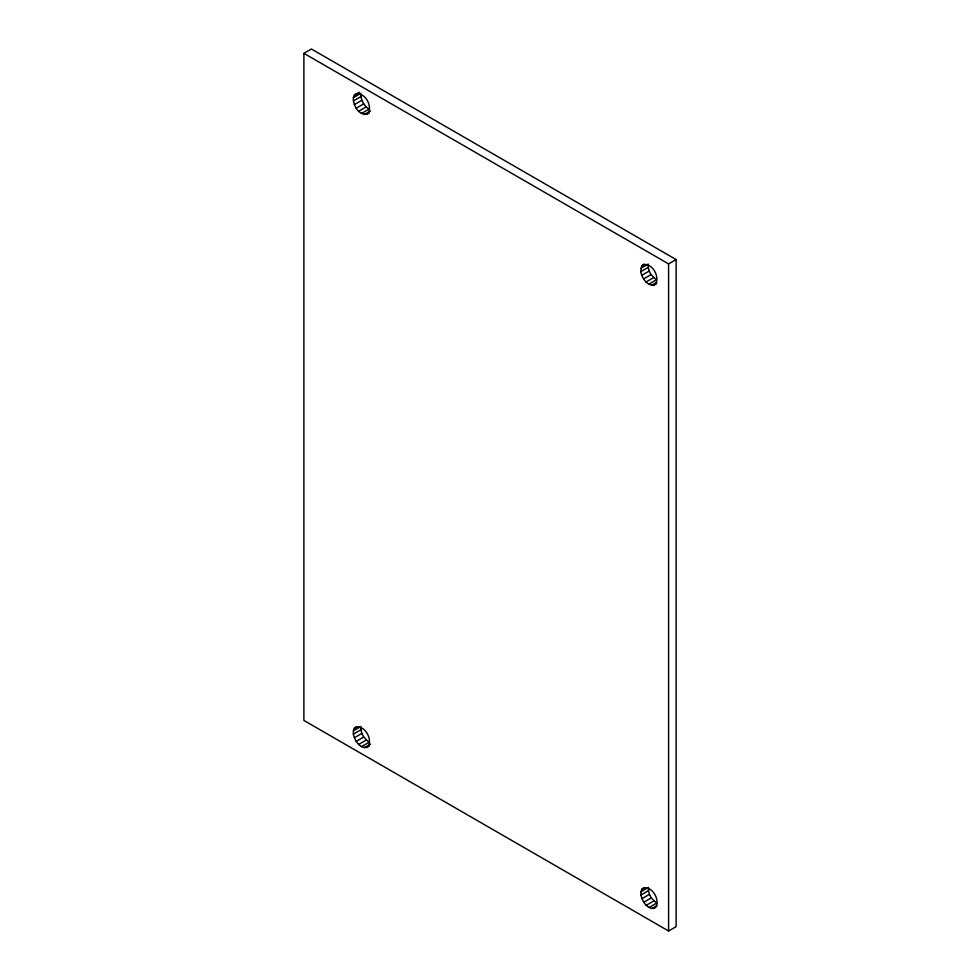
<?xml version="1.0" encoding="UTF-8"?>
<svg xmlns="http://www.w3.org/2000/svg" width="980" height="980" viewBox="0 0 980 980"><rect width="100%" height="100%" fill="white"/><g stroke="black" fill="none" stroke-linecap="round" stroke-linejoin="round"><path stroke-width="1.47" d="M303.886 53.337L303.886 720.435L668.593 931L676.114 926.664L676.114 259.565L311.407 49L303.886 53.337L668.593 263.902L676.114 259.565M353.376 734.143L353.376 730.847L354.356 728.312L356.193 726.854C365.124 726.033 372.045 738.21 368.578 746.013L366.753 747.471C359.452 748.487 354.601 740.378 353.376 734.143L360.885 729.806L360.885 726.511L353.376 730.847M640.749 271.693L641.716 265.862L643.554 264.404C652.496 263.583 659.405 275.76 655.951 283.563L654.113 285.033C646.825 286.038 641.961 277.94 640.749 271.693L648.258 267.356L648.258 264.061L640.749 268.398M640.957 895.01L640.957 891.714L641.937 889.191L643.774 887.721C652.705 886.9 659.626 899.077 656.159 906.88L654.334 908.35C647.033 909.354 642.182 901.257 640.957 895.01L648.466 890.673L648.466 887.378L640.957 891.714M668.593 931L668.593 263.902M353.376 97.669L354.356 95.146L356.193 93.676C365.124 92.855 372.045 105.032 368.578 112.835L366.753 114.305C358.423 115.162 352.812 105.081 353.376 97.669L360.885 93.333C360.371 99.568 363.849 105.73 368.982 109.135L361.473 113.472M354.356 95.146L359.366 92.255M353.376 100.965L360.885 96.628M354.356 104.627L361.865 100.291M356.193 108.204L363.702 103.868M358.656 111.279L366.165 106.943M364.278 114.525L370.538 110.912M366.753 114.305L369.252 112.859M641.716 265.862L644.227 264.429M641.716 275.356L649.226 271.019L648.258 267.356M643.554 278.933L651.063 274.596L656.343 279.864L648.833 284.2M646.028 282.007L653.538 277.671M651.639 285.254L656.649 282.363M654.113 285.033L656.612 283.588M354.356 728.312L356.855 726.866M354.356 737.793L361.865 733.457L360.885 729.806M356.193 741.382L363.702 737.046L368.982 742.313L361.473 746.65M358.656 744.457L366.165 740.12M364.278 747.691L370.538 744.077M366.753 747.471L369.252 746.025M641.937 889.191L644.436 887.745M641.937 898.672L649.446 894.336L648.466 890.673M643.774 902.249L651.284 897.913L656.563 903.18L649.054 907.517M646.236 905.324L653.746 900.988M651.859 908.57L656.87 905.679M649.226 271.019L651.063 274.596M649.446 894.336L651.284 897.913M361.865 733.457L363.702 737.046"/></g></svg>
